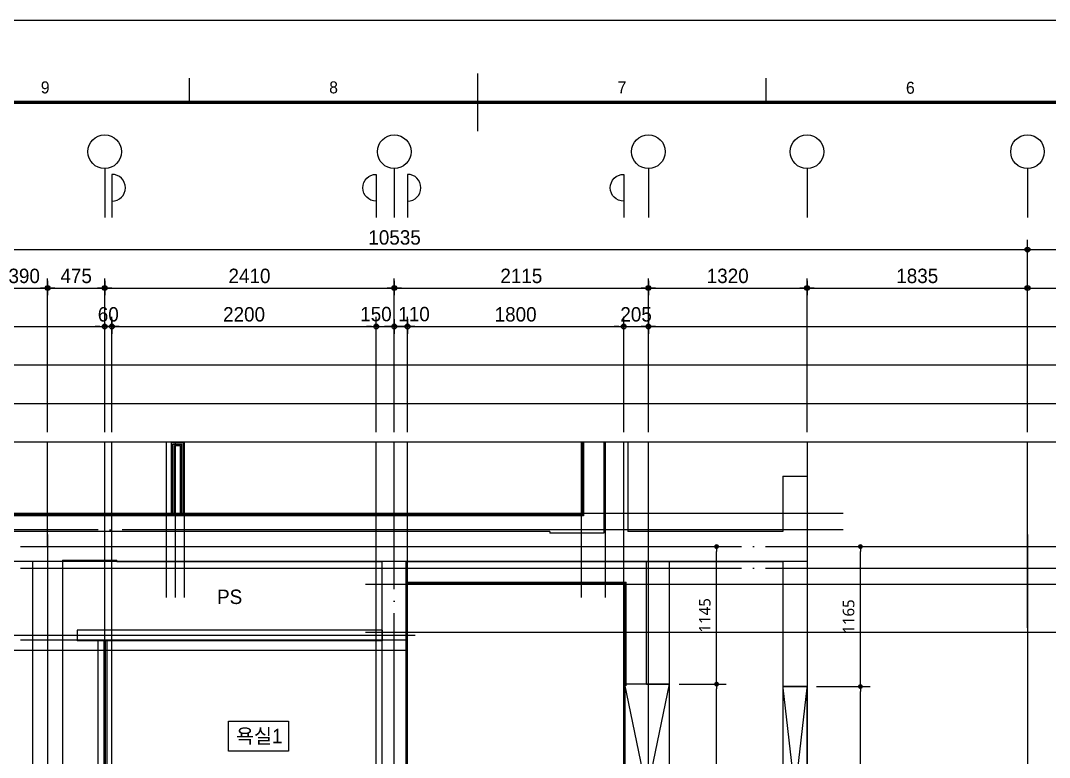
# Model space of a CAD drawing. Header units: millimetres. Extents: x 0 to 92204, y -190080 to 23760.
# Drawn here: x 13035 to 21598, y -6132 to 0 of the extents above; entities that cross this region are included whole.
import ezdxf
from ezdxf.enums import TextEntityAlignment as Align
from ezdxf.xclip import XClip

# ---------------------------------------------------------------- set-up
doc = ezdxf.new("R2010")
doc.units = ezdxf.units.MM
doc.header["$LTSCALE"] = 100
doc.header["$XCLIPFRAME"] = 0
for name, pattern in [('AUDIT_D_220706163347-0', [0]), ('CEN', [62, 60, -1, 0, -1]), ('HIDDEN', [9.525, 6.35, -3.175])]:
    doc.linetypes.add(name, pattern=pattern)
doc.layers.get('defpoints').update_dxf_attribs({"color": 139})
for name, color, linetype in [('A-치수', 7, 'AUDIT_D_220706163347-0'), ('AA-BORD-FORM', 7, 'Continuous'), ('AA-BORD-TEXT', 3, 'Continuous'), ('AA-XXXX-DIMS', 7, 'Continuous'), ('CEN_CON', 1, 'CEN'), ('CEN_WALL', 12, 'CEN'), ('CONC', 2, 'Continuous'), ('DIM', 7, 'AUDIT_D_220706163347-0'), ('ELE3_CON', 7, 'Continuous'), ('MC', 135, 'Continuous'), ('ROM', 7, 'AUDIT_D_220706163347-0'), ('WAL', 3, 'Continuous'), ('WAL_DRY', 7, 'Continuous'), ('실명', 3, 'AUDIT_D_220706163347-0'), ('실명박스', 7, 'AUDIT_D_220706163347-0'), ('창호-open', 4, 'Continuous'), ('확장', 8, 'HIDDEN')]:
    doc.layers.add(name, color=color, linetype=linetype)
doc.layers.add('AA-XXXX-MC', color=153, linetype='AUDIT_D_220706163347-0', plot=False)
doc.layers.add('Defpoint', color=135, linetype='Continuous', plot=False)
doc.styles.add('HAUD01', font='Dotum.ttf')
doc.styles.add('맑은 고딕', font='malgun.ttf')
doc.styles.add('맑은고딕', font='malgun.ttf', dxfattribs={"width": 0.9})
doc.dimstyles.new('DIM_40', dxfattribs={"dimscale": 40, "dimtxt": 3, "dimasz": 1, "dimexe": 2, "dimexo": 2, "dimgap": 1, "dimtad": 1, "dimdec": 0, "dimzin": 0, "dimdsep": 46, "dimtxsty": '맑은고딕', "dimblk1": 'DIMDOT', "dimblk2": 'DIMDOT', "dimsah": 1, "dimcen": 0.09, "dimdle": 2, "dimclrd": 7, "dimclre": 7, "dimclrt": 3, "dimadec": 0, "dimazin": 0, "dimtfac": 1, "dimtdec": 0, "dimtix": 1, "dimtmove": 2, "dimatfit": 3, "dimldrblk": 'DIMDOT', "dimfxl": 2, "dimtolj": 1, "dimtzin": 0, "dimarcsym": 0})
doc.dimstyles.new('NDIM40-in', dxfattribs={"dimscale": 40, "dimtxt": 2.4, "dimasz": 1, "dimexe": 2, "dimexo": 2, "dimgap": 1.2, "dimtad": 1, "dimdec": 0, "dimrnd": 0.25, "dimzin": 0, "dimdsep": 46, "dimtxsty": '맑은 고딕', "dimblk": 'DOT', "dimcen": 5, "dimclrd": 256, "dimclre": 256, "dimclrt": 3, "dimadec": 0, "dimazin": 0, "dimtfac": 1, "dimtdec": 0, "dimtix": 1, "dimtmove": 2, "dimatfit": 1, "dimldrblk": 'DIMDOT', "dimfxl": 0, "dimtolj": 1, "dimtzin": 0, "dimarcsym": 0})

# ---------------------------------------------------------------- blocks, each defined once
blk = doc.blocks.new('U-76B(기본)', base_point=(218292.1, 9215.4))
at = {"layer": 'CEN_CON'}
for p, q in [((218887.1, 17595.4), (218887.1, 8920.4)), ((219067.1, 17595.4), (219067.1, 8920.4)), ((219167.1, 17370.4), (216452.1, 17370.4)), ((212512.1, 14485.4), (219167.1, 14485.4)), ((219167.1, 11050.4), (212512.1, 11050.4)), ((219167.1, 9215.4), (203612.1, 9215.4))]:
    blk.add_line(p, q, dxfattribs=at)
at = {"layer": 'CEN_WALL'}
for p, q in [((218287.1, 14375.4), (218287.1, 17595.4)), ((216452.1, 16895.4), (219167.1, 16895.4)), ((209882.1, 12370.4), (219167.1, 12370.4))]:
    blk.add_line(p, q, dxfattribs=at)
at = {"layer": 'CONC'}
for p, q in [((218942.1, 17495.4), (213587.1, 17495.4)), ((218955.1, 17245.4), (213727.1, 17245.4)), ((218955.1, 17245.4), (218955.1, 16795.4)), ((218942.1, 16795.4), (218942.1, 14585.4)), ((218942.1, 16795.4), (218955.1, 16795.4)), ((216562.1, 14585.4), (218942.1, 14585.4)), ((216562.1, 14385.4), (218942.1, 14385.4)), ((218942.1, 14385.4), (218942.1, 11250.4)), ((218942.1, 11250.4), (217902.1, 11250.4)), ((217902.1, 11250.4), (217902.1, 11050.4)), ((218942.1, 11050.4), (217902.1, 11050.4))]:
    blk.add_line(p, q, dxfattribs=at)
at = {"layer": 'ELE3_CON'}
blk.add_line((217902.1, 11250.4), (216102.1, 11250.4), dxfattribs=at)
at = {"layer": 'MC'}
for p, q in [((218202.1, 14375.4), (218202.1, 17595.4)), ((216442.1, 16835.4), (219167.1, 16835.4)), ((218352.1, 8920.4), (218352.1, 14725.4)), ((218752.1, 8920.4), (218752.1, 14725.4)), ((216442.1, 14635.4), (219167.1, 14635.4)), ((212502.1, 14375.4), (219167.1, 14375.4)), ((209882.1, 12575.4), (219167.1, 12575.4))]:
    blk.add_line(p, q, dxfattribs=at)
at = {"layer": 'WAL'}
for p, q in [((218282.1, 14585.4), (218282.1, 17125.4)), ((218372.1, 17125.4), (218282.1, 17125.4)), ((218372.1, 14585.4), (218372.1, 17125.4)), ((218372.1, 14585.4), (218282.1, 14585.4)), ((217922.1, 12385.4), (218942.1, 12385.4)), ((217922.1, 12385.4), (217922.1, 12195.4)), ((218942.1, 12385.4), (218942.1, 12195.4)), ((217922.1, 12195.4), (218942.1, 12195.4))]:
    blk.add_line(p, q, dxfattribs=at)
at = {"layer": 'WAL_DRY'}
for p, q in [((216637.1, 16900.4), (218282.1, 16900.4)), ((216649.6, 16950.4), (218282.1, 16950.4)), ((216649.6, 16887.9), (218282.1, 16887.9)), ((216662.1, 16875.4), (218282.1, 16875.4)), ((218762.1, 14385.4), (218762.1, 12565.4)), ((218772.1, 14385.4), (218772.1, 12555.4)), ((217907.1, 12565.4), (218762.1, 12565.4)), ((217907.1, 12555.4), (218772.1, 12555.4))]:
    blk.add_line(p, q, dxfattribs=at)
blk = doc.blocks.new('DIMDOT')
at = {"layer": 'AA-XXXX-DIMS'}
for p, q in [((-1.5, 0), (1.5, 0)), ((0, -1.5), (0, 1.5))]:
    blk.add_line(p, q, dxfattribs=at)
for radius in [0.5, 0.25]:
    blk.add_circle((0, 0), radius, dxfattribs=at)
blk = doc.blocks.new('*D3013')
at = {"layer": 'defpoints', "color": 0, "transparency": 16777216}
for p in [(21415, -25665.5), (10880, -27265.5), (21415, -27265.5)]:
    blk.add_point(p, dxfattribs=at)
at = {"layer": 'DIM', "color": 7, "lineweight": -2, "transparency": 16777216}
for p, q in [((10880, -27185.5), (10880, -25585.5)), ((21415, -27185.5), (21415, -25585.5)), ((10920, -25665.5), (21375, -25665.5))]:
    blk.add_line(p, q, dxfattribs=at)
at = {"layer": 'DIM', "color": 7, "lineweight": -2, "transparency": 16777216, "xscale": 40, "yscale": 40, "zscale": 40, "rotation": 180}
blk.add_blockref('DIMDOT', (10880, -25665.5), dxfattribs=at)
at = {"layer": 'DIM', "color": 7, "lineweight": -2, "transparency": 16777216, "xscale": 40, "yscale": 40, "zscale": 40}
blk.add_blockref('DIMDOT', (21415, -25665.5), dxfattribs=at)
at = {"layer": 'DIM', "color": 3, "transparency": 16777216, "insert": (16147.5, -25565.4), "char_height": 120, "attachment_point": 5, "style": 'HAUD01'}
blk.add_mtext('\\A1;10535', dxfattribs=at)
blk = doc.blocks.new('*D3015')
at = {"layer": 'defpoints', "color": 0, "transparency": 16777216}
for p in [(13260, -25985.5), (12870, -27265.5), (13260, -27265.5)]:
    blk.add_point(p, dxfattribs=at)
at = {"layer": 'DIM', "color": 7, "lineweight": -2, "transparency": 16777216}
for p, q in [((12870, -27185.5), (12870, -25905.5)), ((13260, -27185.5), (13260, -25905.5)), ((12910, -25985.5), (13220, -25985.5))]:
    blk.add_line(p, q, dxfattribs=at)
at = {"layer": 'DIM', "color": 7, "lineweight": -2, "transparency": 16777216, "xscale": 40, "yscale": 40, "zscale": 40, "rotation": 180}
blk.add_blockref('DIMDOT', (12870, -25985.5), dxfattribs=at)
at = {"layer": 'DIM', "color": 7, "lineweight": -2, "transparency": 16777216, "xscale": 40, "yscale": 40, "zscale": 40}
blk.add_blockref('DIMDOT', (13260, -25985.5), dxfattribs=at)
at = {"layer": 'DIM', "color": 3, "transparency": 16777216, "insert": (13065, -25885.4), "char_height": 120, "attachment_point": 5, "style": 'HAUD01'}
blk.add_mtext('\\A1;390', dxfattribs=at)
blk = doc.blocks.new('*D3016')
at = {"layer": 'defpoints', "color": 0, "transparency": 16777216}
for p in [(13735, -25985.5), (13260, -27265.5), (13735, -27265.5)]:
    blk.add_point(p, dxfattribs=at)
at = {"layer": 'DIM', "color": 7, "lineweight": -2, "transparency": 16777216}
for p, q in [((13260, -27185.5), (13260, -25905.5)), ((13735, -27185.5), (13735, -25905.5)), ((13300, -25985.5), (13695, -25985.5))]:
    blk.add_line(p, q, dxfattribs=at)
at = {"layer": 'DIM', "color": 7, "lineweight": -2, "transparency": 16777216, "xscale": 40, "yscale": 40, "zscale": 40, "rotation": 180}
blk.add_blockref('DIMDOT', (13260, -25985.5), dxfattribs=at)
at = {"layer": 'DIM', "color": 7, "lineweight": -2, "transparency": 16777216, "xscale": 40, "yscale": 40, "zscale": 40}
blk.add_blockref('DIMDOT', (13735, -25985.5), dxfattribs=at)
at = {"layer": 'DIM', "color": 3, "transparency": 16777216, "insert": (13497.5, -25885.4), "char_height": 120, "attachment_point": 5, "style": 'HAUD01'}
blk.add_mtext('\\A1;475', dxfattribs=at)
blk = doc.blocks.new('*D3017')
at = {"layer": 'defpoints', "color": 0, "transparency": 16777216}
for p in [(16145, -25985.5), (13735, -27265.5), (16145, -27265.5)]:
    blk.add_point(p, dxfattribs=at)
at = {"layer": 'DIM', "color": 7, "lineweight": -2, "transparency": 16777216}
for p, q in [((13735, -27185.5), (13735, -25905.5)), ((16145, -27185.5), (16145, -25905.5)), ((13775, -25985.5), (16105, -25985.5))]:
    blk.add_line(p, q, dxfattribs=at)
at = {"layer": 'DIM', "color": 7, "lineweight": -2, "transparency": 16777216, "xscale": 40, "yscale": 40, "zscale": 40, "rotation": 180}
blk.add_blockref('DIMDOT', (13735, -25985.5), dxfattribs=at)
at = {"layer": 'DIM', "color": 7, "lineweight": -2, "transparency": 16777216, "xscale": 40, "yscale": 40, "zscale": 40}
blk.add_blockref('DIMDOT', (16145, -25985.5), dxfattribs=at)
at = {"layer": 'DIM', "color": 3, "transparency": 16777216, "insert": (14940, -25885.4), "char_height": 120, "attachment_point": 5, "style": 'HAUD01'}
blk.add_mtext('\\A1;2410', dxfattribs=at)
blk = doc.blocks.new('*D3018')
at = {"layer": 'defpoints', "color": 0, "transparency": 16777216}
for p in [(18260, -25985.5), (16145, -27265.5), (18260, -27265.5)]:
    blk.add_point(p, dxfattribs=at)
at = {"layer": 'DIM', "color": 7, "lineweight": -2, "transparency": 16777216}
for p, q in [((16145, -27185.5), (16145, -25905.5)), ((18260, -27185.5), (18260, -25905.5)), ((16185, -25985.5), (18220, -25985.5))]:
    blk.add_line(p, q, dxfattribs=at)
at = {"layer": 'DIM', "color": 7, "lineweight": -2, "transparency": 16777216, "xscale": 40, "yscale": 40, "zscale": 40, "rotation": 180}
blk.add_blockref('DIMDOT', (16145, -25985.5), dxfattribs=at)
at = {"layer": 'DIM', "color": 7, "lineweight": -2, "transparency": 16777216, "xscale": 40, "yscale": 40, "zscale": 40}
blk.add_blockref('DIMDOT', (18260, -25985.5), dxfattribs=at)
at = {"layer": 'DIM', "color": 3, "transparency": 16777216, "insert": (17202.5, -25885.4), "char_height": 120, "attachment_point": 5, "style": 'HAUD01'}
blk.add_mtext('\\A1;2115', dxfattribs=at)
blk = doc.blocks.new('*D3019')
at = {"layer": 'defpoints', "color": 0, "transparency": 16777216}
for p in [(19580, -25985.5), (18260, -27265.5), (19580, -27265.5)]:
    blk.add_point(p, dxfattribs=at)
at = {"layer": 'DIM', "color": 7, "lineweight": -2, "transparency": 16777216}
for p, q in [((18260, -27185.5), (18260, -25905.5)), ((19580, -27185.5), (19580, -25905.5)), ((18300, -25985.5), (19540, -25985.5))]:
    blk.add_line(p, q, dxfattribs=at)
at = {"layer": 'DIM', "color": 7, "lineweight": -2, "transparency": 16777216, "xscale": 40, "yscale": 40, "zscale": 40, "rotation": 180}
blk.add_blockref('DIMDOT', (18260, -25985.5), dxfattribs=at)
at = {"layer": 'DIM', "color": 7, "lineweight": -2, "transparency": 16777216, "xscale": 40, "yscale": 40, "zscale": 40}
blk.add_blockref('DIMDOT', (19580, -25985.5), dxfattribs=at)
at = {"layer": 'DIM', "color": 3, "transparency": 16777216, "insert": (18920, -25885.4), "char_height": 120, "attachment_point": 5, "style": 'HAUD01'}
blk.add_mtext('\\A1;1320', dxfattribs=at)
blk = doc.blocks.new('*D3020')
at = {"layer": 'defpoints', "color": 0, "transparency": 16777216}
for p in [(21415, -25985.5), (19580, -27265.5), (21415, -27265.5)]:
    blk.add_point(p, dxfattribs=at)
at = {"layer": 'DIM', "color": 7, "lineweight": -2, "transparency": 16777216}
for p, q in [((19580, -27185.5), (19580, -25905.5)), ((21415, -27185.5), (21415, -25905.5)), ((19620, -25985.5), (21375, -25985.5))]:
    blk.add_line(p, q, dxfattribs=at)
at = {"layer": 'DIM', "color": 7, "lineweight": -2, "transparency": 16777216, "xscale": 40, "yscale": 40, "zscale": 40, "rotation": 180}
blk.add_blockref('DIMDOT', (19580, -25985.5), dxfattribs=at)
at = {"layer": 'DIM', "color": 7, "lineweight": -2, "transparency": 16777216, "xscale": 40, "yscale": 40, "zscale": 40}
blk.add_blockref('DIMDOT', (21415, -25985.5), dxfattribs=at)
at = {"layer": 'DIM', "color": 3, "transparency": 16777216, "insert": (20497.5, -25885.4), "char_height": 120, "attachment_point": 5, "style": 'HAUD01'}
blk.add_mtext('\\A1;1835', dxfattribs=at)
blk = doc.blocks.new('*D3024')
at = {"layer": 'defpoints', "color": 0, "transparency": 16777216}
for p in [(13795, -26305.5), (13735, -27265.5), (13795, -27265.5)]:
    blk.add_point(p, dxfattribs=at)
at = {"layer": 'DIM', "color": 7, "lineweight": -2, "transparency": 16777216}
for p, q in [((13735, -27185.5), (13735, -26225.5)), ((13795, -27185.5), (13795, -26225.5)), ((13695, -26305.5), (13655, -26305.5)), ((13735, -26305.5), (13795, -26305.5)), ((13835, -26305.5), (13875, -26305.5))]:
    blk.add_line(p, q, dxfattribs=at)
at = {"layer": 'DIM', "color": 7, "lineweight": -2, "transparency": 16777216, "xscale": 40, "yscale": 40, "zscale": 40}
blk.add_blockref('DIMDOT', (13735, -26305.5), dxfattribs=at)
at = {"layer": 'DIM', "color": 7, "lineweight": -2, "transparency": 16777216, "xscale": 40, "yscale": 40, "zscale": 40, "rotation": 180}
blk.add_blockref('DIMDOT', (13795, -26305.5), dxfattribs=at)
at = {"layer": 'DIM', "color": 3, "transparency": 16777216, "insert": (13765, -26205.4), "char_height": 120, "attachment_point": 5, "style": 'HAUD01'}
blk.add_mtext('\\A1;60', dxfattribs=at)
blk = doc.blocks.new('*D3025')
at = {"layer": 'defpoints', "color": 0, "transparency": 16777216}
for p in [(15995, -26305.5), (13795, -27265.5), (15995, -27265.5)]:
    blk.add_point(p, dxfattribs=at)
at = {"layer": 'DIM', "color": 7, "lineweight": -2, "transparency": 16777216}
for p, q in [((13795, -27185.5), (13795, -26225.5)), ((15995, -27185.5), (15995, -26225.5)), ((13835, -26305.5), (15955, -26305.5))]:
    blk.add_line(p, q, dxfattribs=at)
at = {"layer": 'DIM', "color": 7, "lineweight": -2, "transparency": 16777216, "xscale": 40, "yscale": 40, "zscale": 40, "rotation": 180}
blk.add_blockref('DIMDOT', (13795, -26305.5), dxfattribs=at)
at = {"layer": 'DIM', "color": 7, "lineweight": -2, "transparency": 16777216, "xscale": 40, "yscale": 40, "zscale": 40}
blk.add_blockref('DIMDOT', (15995, -26305.5), dxfattribs=at)
at = {"layer": 'DIM', "color": 3, "transparency": 16777216, "insert": (14895, -26205.4), "char_height": 120, "attachment_point": 5, "style": 'HAUD01'}
blk.add_mtext('\\A1;2200', dxfattribs=at)
blk = doc.blocks.new('*D3026')
at = {"layer": 'defpoints', "color": 0, "transparency": 16777216}
for p in [(16145, -26305.5), (15995, -27265.5), (16145, -27265.5)]:
    blk.add_point(p, dxfattribs=at)
at = {"layer": 'DIM', "color": 7, "lineweight": -2, "transparency": 16777216}
for p, q in [((15995, -27185.5), (15995, -26225.5)), ((16145, -27185.5), (16145, -26225.5)), ((15955, -26305.5), (15915, -26305.5)), ((15995, -26305.5), (16145, -26305.5)), ((16185, -26305.5), (16225, -26305.5))]:
    blk.add_line(p, q, dxfattribs=at)
at = {"layer": 'DIM', "color": 7, "lineweight": -2, "transparency": 16777216, "xscale": 40, "yscale": 40, "zscale": 40}
blk.add_blockref('DIMDOT', (15995, -26305.5), dxfattribs=at)
at = {"layer": 'DIM', "color": 7, "lineweight": -2, "transparency": 16777216, "xscale": 40, "yscale": 40, "zscale": 40, "rotation": 180}
blk.add_blockref('DIMDOT', (16145, -26305.5), dxfattribs=at)
at = {"layer": 'DIM', "color": 3, "transparency": 16777216, "insert": (15992.6, -26203.2), "char_height": 120, "attachment_point": 5, "style": 'HAUD01'}
blk.add_mtext('\\A1;150', dxfattribs=at)
blk = doc.blocks.new('*D3027')
at = {"layer": 'defpoints', "color": 0, "transparency": 16777216}
for p in [(16255, -26305.5), (16145, -27265.5), (16255, -27265.5)]:
    blk.add_point(p, dxfattribs=at)
at = {"layer": 'DIM', "color": 7, "lineweight": -2, "transparency": 16777216}
for p, q in [((16145, -27185.5), (16145, -26225.5)), ((16255, -27185.5), (16255, -26225.5)), ((16105, -26305.5), (16065, -26305.5)), ((16145, -26305.5), (16255, -26305.5)), ((16295, -26305.5), (16335, -26305.5))]:
    blk.add_line(p, q, dxfattribs=at)
at = {"layer": 'DIM', "color": 7, "lineweight": -2, "transparency": 16777216, "xscale": 40, "yscale": 40, "zscale": 40}
blk.add_blockref('DIMDOT', (16145, -26305.5), dxfattribs=at)
at = {"layer": 'DIM', "color": 7, "lineweight": -2, "transparency": 16777216, "xscale": 40, "yscale": 40, "zscale": 40, "rotation": 180}
blk.add_blockref('DIMDOT', (16255, -26305.5), dxfattribs=at)
at = {"layer": 'DIM', "color": 3, "transparency": 16777216, "insert": (16309.5, -26203.2), "char_height": 120, "attachment_point": 5, "style": 'HAUD01'}
blk.add_mtext('\\A1;110', dxfattribs=at)
blk = doc.blocks.new('*D3028')
at = {"layer": 'defpoints', "color": 0, "transparency": 16777216}
for p in [(18055, -26305.5), (16255, -27265.5), (18055, -27265.5)]:
    blk.add_point(p, dxfattribs=at)
at = {"layer": 'DIM', "color": 7, "lineweight": -2, "transparency": 16777216}
for p, q in [((16255, -27185.5), (16255, -26225.5)), ((18055, -27185.5), (18055, -26225.5)), ((16295, -26305.5), (18015, -26305.5))]:
    blk.add_line(p, q, dxfattribs=at)
at = {"layer": 'DIM', "color": 7, "lineweight": -2, "transparency": 16777216, "xscale": 40, "yscale": 40, "zscale": 40, "rotation": 180}
blk.add_blockref('DIMDOT', (16255, -26305.5), dxfattribs=at)
at = {"layer": 'DIM', "color": 7, "lineweight": -2, "transparency": 16777216, "xscale": 40, "yscale": 40, "zscale": 40}
blk.add_blockref('DIMDOT', (18055, -26305.5), dxfattribs=at)
at = {"layer": 'DIM', "color": 3, "transparency": 16777216, "insert": (17155, -26205.4), "char_height": 120, "attachment_point": 5, "style": 'HAUD01'}
blk.add_mtext('\\A1;1800', dxfattribs=at)
blk = doc.blocks.new('*D3029')
at = {"layer": 'defpoints', "color": 0, "transparency": 16777216}
for p in [(18260, -26305.5), (18055, -27265.5), (18260, -27265.5)]:
    blk.add_point(p, dxfattribs=at)
at = {"layer": 'DIM', "color": 7, "lineweight": -2, "transparency": 16777216}
for p, q in [((18055, -27185.5), (18055, -26225.5)), ((18260, -27185.5), (18260, -26225.5)), ((18015, -26305.5), (17975, -26305.5)), ((18055, -26305.5), (18260, -26305.5)), ((18300, -26305.5), (18340, -26305.5))]:
    blk.add_line(p, q, dxfattribs=at)
at = {"layer": 'DIM', "color": 7, "lineweight": -2, "transparency": 16777216, "xscale": 40, "yscale": 40, "zscale": 40}
blk.add_blockref('DIMDOT', (18055, -26305.5), dxfattribs=at)
at = {"layer": 'DIM', "color": 7, "lineweight": -2, "transparency": 16777216, "xscale": 40, "yscale": 40, "zscale": 40, "rotation": 180}
blk.add_blockref('DIMDOT', (18260, -26305.5), dxfattribs=at)
at = {"layer": 'DIM', "color": 3, "transparency": 16777216, "insert": (18157.5, -26205.4), "char_height": 120, "attachment_point": 5, "style": 'HAUD01'}
blk.add_mtext('\\A1;205', dxfattribs=at)
blk = doc.blocks.new('중심')
at = {"layer": 'DIM'}
blk.add_line((-350, 0), (0, 0), dxfattribs=at)
blk.add_circle((-470, 0), 120, dxfattribs=at)
blk = doc.blocks.new('XR-FORM 청주월명')
at = {"layer": 'AA-BORD-FORM', "color": 2}
for p, q in [((421, 571), (421, 583)), ((361, 577), (361, 582)), ((481, 577), (481, 582))]:
    blk.add_line(p, q, dxfattribs=at)
at = {"layer": 'AA-BORD-FORM', "color": 1}
blk.add_lwpolyline([(0, 0), (841, 0), (841, 594), (0, 594)], close=True, dxfattribs=at)
at = {"layer": 'AA-BORD-FORM', "color": 2, "const_width": 0.682}
blk.add_lwpolyline([(21, 17), (21, 577), (821, 577), (821, 17)], close=True, dxfattribs=at)
at = {"layer": 'AA-BORD-TEXT', "color": 7, "style": 'HAUD01'}
for s, p in [('9', (331, 580.1)), ('8', (391, 580.1)), ('7', (451, 580.1)), ('6', (511, 580.02))]:
    blk.add_text(s, height=2.5, dxfattribs=at).set_placement(p, align=Align.MIDDLE_CENTER)
blk = doc.blocks.new('WIN_900_단창2')
at = {"layer": 'Defpoint'}
for p, q in [((-15, 120), (-15, 0)), ((885, 120), (885, 0))]:
    blk.add_line(p, q, dxfattribs=at)
blk = doc.blocks.new('U-76A(확장)3')
at = {"layer": 'CEN_CON'}
for p, q in [((5020, 10335), (5020, 8425)), ((5940, 10335), (5940, 6442.1)), ((10185, -300), (10185, 10335)), ((11955, 9046.8), (11955, 10335)), ((14030, -300), (14030, 10335)), ((14595, 10035), (4720, 10035)), ((14595, 9445), (11295.7, 9445)), ((4795, 8650), (6175, 8650)), ((12215, 7840), (9175, 7840)), ((0, -300), (0, 7025)), ((5965, 5125), (5965, 7025)), ((2435, 6800), (0, 6800)), ((6175, 6660), (2150, 6660)), ((5765, -300), (5765, 4125)), ((0, 4035), (1955, 4035)), ((12085, 1680), (14595, 1680)), ((0, 0), (14595, 0))]:
    blk.add_line(p, q, dxfattribs=at)
at = {"layer": 'CEN_WALL'}
for p, q in [((9480, 7540), (9480, 10335)), ((10790, 10335), (10790, 6630)), ((12040, 10335), (12040, 5080)), ((9775, 8285), (5575, 8285)), ((14595, 7845), (11865, 7845)), ((1780, 7025), (1780, 3805)), ((2275, 5125), (2275, 7025)), ((4395, 5125), (4395, 7025)), ((9975, 6790), (10965, 6790)), ((0, 6425), (1894, 6425)), ((2435, 5285), (1605, 5285)), ((6175, 5285), (4235, 5285)), ((14595, 5255), (9975, 5255)), ((2895, -300), (2895, 4125)), ((5975, 3965), (1605, 3965)), ((12180, 1970), (12180, -300)), ((9975, 1675), (12280, 1675)), ((0, 1500), (10395, 1500))]:
    blk.add_line(p, q, dxfattribs=at)
at = {"layer": 'CONC'}
for p, q in [((4895, 10035), (4895, 8525)), ((7075, 10035), (4895, 10035)), ((7075, 9835), (7075, 10035)), ((10955, 10035), (8275, 10035)), ((8275, 9835), (8275, 10035)), ((10955, 9835), (10955, 10035)), ((12055, 10035), (11855, 10035)), ((11855, 9245), (11855, 10035)), ((12055, 9445), (12055, 10035)), ((7075, 9835), (5145, 9835)), ((5145, 9835), (5145, 8775)), ((10955, 9835), (8275, 9835)), ((11855, 9835), (11855, 9835)), ((12505, 9445), (12055, 9445)), ((12505, 9445), (12505, 9245)), ((14295, 9445), (13505, 9445)), ((13505, 9445), (13505, 9245)), ((14295, 0), (14295, 9445)), ((12505, 9245), (11855, 9245)), ((14045, 9245), (13505, 9245)), ((14045, 2140), (14045, 9245)), ((5145, 8775), (5925, 8775)), ((5925, 8775), (5925, 6675)), ((4895, 8525), (5675, 8525)), ((5675, 8525), (5675, 6925)), ((11965, 8030), (9465, 8030)), ((9465, 7830), (9465, 8030)), ((11965, 8030), (11965, 7830)), ((11965, 7830), (9465, 7830)), ((10098, 7380), (10098, 7670)), ((10272, 7670), (10098, 7670)), ((10272, 7380), (10272, 7670)), ((10085, 5190), (10085, 7380)), ((10098, 7380), (10085, 7380)), ((10285, 7380), (10272, 7380)), ((10285, 5190), (10285, 7380)), ((2815, 6925), (0, 6925)), ((2815, 6925), (2815, 6825)), ((5675, 6925), (3935, 6925)), ((3935, 6925), (3935, 6825)), ((2815, 6825), (2675, 6825)), ((2675, 6825), (2675, 6675)), ((3935, 6825), (4075, 6825)), ((4075, 6825), (4075, 6675)), ((2675, 6675), (112, 6675)), ((112, 6225), (112, 6675)), ((5925, 6675), (4075, 6675)), ((5878, 6225), (5878, 6545)), ((6052, 6545), (5878, 6545)), ((6052, 6225), (6052, 6545)), ((112, 6225), (125, 6225)), ((125, 4115), (125, 6225)), ((5865, 5235), (5865, 6225)), ((5878, 6225), (5865, 6225)), ((6065, 6225), (6052, 6225)), ((6065, 5235), (6065, 6225)), ((6065, 5235), (5865, 5235)), ((10285, 5190), (10085, 5190)), ((10085, 2140), (10085, 4240)), ((10285, 4240), (10085, 4240)), ((10285, 2140), (10285, 4240)), ((125, 4115), (1845, 4115)), ((1845, 4115), (1845, 3915)), ((5665, 1675), (5665, 4015)), ((5665, 4015), (5865, 4015)), ((5865, 1675), (5865, 4015)), ((125, 650), (125, 3915)), ((125, 3915), (1845, 3915)), ((10085, 2140), (10098, 2140)), ((10098, 2140), (10098, 1850)), ((10272, 2140), (10272, 1850)), ((10272, 2140), (10285, 2140)), ((14045, 2140), (14058, 2140)), ((14058, 1690), (14058, 2140)), ((10098, 1850), (10272, 1850)), ((5865, 1675), (5665, 1675)), ((12120, 1690), (14058, 1690)), ((12120, 1690), (12120, 1490)), ((12120, 1490), (14045, 1490)), ((14045, 200), (14045, 1490)), ((12120, 720), (12120, 0)), ((12240, 720), (12120, 720)), ((12240, 720), (12240, 200)), ((112, 650), (112, 200)), ((112, 650), (125, 650)), ((112, 200), (585, 200)), ((585, 200), (585, 0)), ((2385, 200), (3405, 200)), ((2385, 200), (2385, 0)), ((3405, 200), (3405, 0)), ((5205, 200), (6325, 200)), ((5205, 200), (5205, 0)), ((6325, 200), (6325, 0)), ((9625, 200), (10620, 200)), ((9625, 200), (9625, 0)), ((10620, 0), (10620, 200)), ((12240, 200), (12555, 200)), ((12555, 200), (12555, 0)), ((13585, 200), (14045, 200)), ((13585, 200), (13585, 0)), ((0, 0), (585, 0)), ((2385, 0), (3405, 0)), ((5205, 0), (6325, 0)), ((9625, 0), (10620, 0)), ((12120, 0), (12555, 0)), ((13585, 0), (14295, 0))]:
    blk.add_line(p, q, dxfattribs=at)
at = {"layer": 'Defpoint'}
blk.add_circle((0, 6800), 50, dxfattribs=at)
at = {"layer": 'ELE3_CON'}
for p, q in [((7075, 10035), (8275, 10035)), ((10955, 10035), (11855, 10035)), ((13505, 9445), (12505, 9445)), ((2385, 0), (585, 0)), ((5205, 0), (3405, 0)), ((9625, 0), (6325, 0)), ((12120, 0), (10620, 0)), ((12555, 0), (13585, 0))]:
    blk.add_line(p, q, dxfattribs=at)
at = {"layer": 'MC'}
for p, q in [((6075, 5125), (6075, 10335)), ((9275, 7540), (9275, 10335)), ((10075, -300), (10075, 10335)), ((10865, 10335), (10865, 6630)), ((12115, 10335), (12115, 5080)), ((13895, -300), (13895, 10335)), ((9775, 8080), (5575, 8080)), ((10385, 7640), (9175, 7640)), ((12215, 7630), (10620, 7630)), ((14595, 7640), (11865, 7640)), ((205, 7025), (205, 3805)), ((1705, 7025), (1705, 3805)), ((1855, 7025), (1855, 3805)), ((2335, 5125), (2335, 7025)), ((4335, 5125), (4335, 7025)), ((4455, 5125), (4455, 7025)), ((5855, 5125), (5855, 7025)), ((10365, 6945), (10365, 5080)), ((9975, 6730), (10965, 6730)), ((6175, 6525), (2150, 6525)), ((0, 6365), (1894, 6365)), ((10295, -300), (10295, 5430)), ((6175, 5345), (4235, 5345)), ((14595, 5330), (9975, 5330)), ((2435, 5225), (1605, 5225)), ((6175, 5225), (4235, 5225)), ((14595, 5180), (9975, 5180)), ((135, -300), (135, 4265)), ((0, 4165), (1955, 4165)), ((2835, -300), (2835, 4125)), ((2955, -300), (2955, 4125)), ((5655, -300), (5655, 4125)), ((5875, -300), (5875, 4125)), ((5975, 4025), (1605, 4025)), ((5975, 3905), (0, 3905)), ((9975, 1880), (14595, 1880)), ((0, 1705), (10395, 1705))]:
    blk.add_line(p, q, dxfattribs=at)
at = {"layer": 'WAL'}
for p, q in [((5835, 8775), (5835, 9835)), ((5925, 8775), (5925, 9835)), ((9465, 8970), (9465, 9835)), ((9555, 9060), (9555, 9835)), ((10005, 9060), (10005, 9835)), ((10095, 8970), (10095, 9835)), ((11875, 9245), (11875, 8030)), ((11965, 9245), (11965, 8030)), ((9555, 9060), (10005, 9060)), ((9465, 8970), (10095, 8970)), ((10225, 1690), (10620, 1690)), ((10225, 200), (10225, 1690)), ((10620, 1500), (10620, 1690)), ((10315, 1500), (10620, 1500)), ((10315, 200), (10315, 1500))]:
    blk.add_line(p, q, dxfattribs=at)
at = {"layer": 'WAL', "ltscale": 100}
for p, q in [((5835, 9835), (5925, 9835)), ((9465, 9835), (9555, 9835)), ((10005, 9835), (10095, 9835)), ((11875, 9245), (11965, 9245)), ((5835, 8775), (5925, 8775)), ((11875, 8030), (11965, 8030)), ((10225, 200), (10315, 200))]:
    blk.add_line(p, q, dxfattribs=at)
at = {"layer": 'WAL_DRY'}
for p, q in [((7090, 9665), (6055, 9665)), ((6055, 9665), (6055, 6545)), ((6065, 9655), (6065, 6545)), ((7090, 9655), (6065, 9655)), ((9335, 9665), (8260, 9665)), ((9325, 9655), (8260, 9655)), ((9325, 8950), (9325, 9655)), ((9335, 8960), (9335, 9665)), ((12520, 9075), (12095, 9075)), ((12095, 9075), (12095, 7670)), ((12105, 9065), (12105, 7670)), ((12520, 9065), (12105, 9065)), ((13915, 9075), (13490, 9075)), ((13905, 9065), (13490, 9065)), ((13905, 1870), (13905, 9065)), ((13915, 1860), (13915, 9075)), ((9465, 8950), (9325, 8950)), ((9465, 8960), (9335, 8960)), ((9325, 7650), (9325, 8030)), ((9465, 8030), (9325, 8030)), ((9335, 7660), (9335, 8020)), ((9465, 8020), (9335, 8020)), ((10085, 7650), (9325, 7650)), ((10085, 7660), (9335, 7660)), ((10720, 6845), (10720, 7670)), ((10795, 7670), (10720, 7670)), ((10770, 6795), (10770, 7670)), ((10782.5, 6782.5), (10782.5, 7670)), ((10795, 6770), (10795, 7670)), ((12105, 7670), (10795, 7670)), ((12005, 7670), (12005, 6080)), ((12017.5, 7670), (12017.5, 6080)), ((12030, 7670), (12030, 6080)), ((12080, 7670), (12080, 6080)), ((12092.5, 7670), (12092.5, 6080)), ((12105, 7670), (12105, 6080)), ((2805, 6545), (2805, 6825)), ((2815, 6535), (2815, 6825)), ((3935, 6535), (3935, 6825)), ((3945, 6545), (3945, 6825)), ((10285, 6845), (10720, 6845)), ((10285, 6795), (10770, 6795)), ((10285, 6782.5), (10782.5, 6782.5)), ((10285, 6770), (10795, 6770)), ((1770, 6545), (1770, 6480)), ((1820, 6545), (1770, 6545)), ((1820, 6545), (1820, 5310)), ((2250, 5310), (2250, 6545)), ((2325, 6545), (2250, 6545)), ((2300, 5260), (2300, 6545)), ((2312.5, 5247.5), (2312.5, 6545)), ((2325, 5235), (2325, 6545)), ((2805, 6545), (2325, 6545)), ((2815, 6535), (2325, 6535)), ((4345, 6535), (3935, 6535)), ((5865, 6545), (3945, 6545)), ((4345, 5235), (4345, 6545)), ((4357.5, 5247.5), (4357.5, 6545)), ((4370, 5260), (4370, 6545)), ((4420, 5260), (4420, 6545)), ((4432.5, 5247.5), (4432.5, 6545)), ((4445, 5235), (4445, 6545)), ((5865, 6535), (4445, 6535)), ((125, 6480), (1770, 6480)), ((125, 6430), (1770, 6430)), ((1770, 6430), (1770, 4915)), ((125, 6417.5), (1757.5, 6417.5)), ((125, 6405), (1745, 6405)), ((1745, 6405), (1745, 4915)), ((1757.5, 6417.5), (1757.5, 4915)), ((2250, 5310), (1820, 5310)), ((4755, 5335), (4445, 5335)), ((4755, 5322.5), (4445, 5322.5)), ((4755, 5310), (4445, 5310)), ((5865, 5335), (5555, 5335)), ((5865, 5322.5), (5555, 5322.5)), ((5865, 5310), (5555, 5310)), ((12005, 5330), (12005, 5290)), ((12017.5, 5330), (12017.5, 5277.5)), ((12030, 5330), (12030, 5265)), ((12080, 5330), (12080, 5215)), ((12092.5, 5330), (12092.5, 5202.5)), ((12105, 5330), (12105, 5190)), ((1820, 5260), (1820, 4915)), ((2300, 5260), (1820, 5260)), ((1832.5, 5247.5), (1832.5, 4915)), ((2312.5, 5247.5), (1832.5, 5247.5)), ((1845, 5235), (1845, 4915)), ((2325, 5235), (1845, 5235)), ((4445, 5235), (4345, 5235)), ((4432.5, 5247.5), (4357.5, 5247.5)), ((4420, 5260), (4370, 5260)), ((4755, 5260), (4445, 5260)), ((4755, 5247.5), (4445, 5247.5)), ((4755, 5235), (4445, 5235)), ((5865, 5260), (5555, 5260)), ((5865, 5247.5), (5555, 5247.5)), ((5865, 5235), (5555, 5235)), ((12005, 5290), (10285, 5290)), ((12017.5, 5277.5), (10285, 5277.5)), ((12030, 5265), (10285, 5265)), ((13905, 5290), (13305, 5290)), ((13305, 5290), (13305, 5190)), ((13905, 5277.5), (13317.5, 5277.5)), ((13317.5, 5277.5), (13317.5, 5202.5)), ((13905, 5265), (13330, 5265)), ((13330, 5265), (13330, 5215)), ((12080, 5215), (10285, 5215)), ((12092.5, 5202.5), (10285, 5202.5)), ((12105, 5190), (10285, 5190)), ((13905, 5190), (13305, 5190)), ((13905, 5202.5), (13317.5, 5202.5)), ((13905, 5215), (13330, 5215)), ((1745, 4165), (1745, 4115)), ((1757.5, 4165), (1757.5, 4115)), ((1770, 4165), (1770, 4115)), ((1820, 4165), (1820, 4115)), ((1832.5, 4165), (1832.5, 4115)), ((1845, 4165), (1845, 4115)), ((1905, 4015), (1845, 4015)), ((1905, 4002.5), (1845, 4002.5)), ((1905, 3990), (1845, 3990)), ((1905, 3940), (1845, 3940)), ((2845, 380), (2845, 4015)), ((2945, 4015), (2845, 4015)), ((2857.5, 380), (2857.5, 4002.5)), ((2932.5, 4002.5), (2857.5, 4002.5)), ((2870, 380), (2870, 3990)), ((2920, 3990), (2870, 3990)), ((2920, 380), (2920, 3990)), ((2932.5, 380), (2932.5, 4002.5)), ((4725, 4015), (2945, 4015)), ((2945, 380), (2945, 4015)), ((4725, 4002.5), (2945, 4002.5)), ((4725, 3990), (2945, 3990)), ((4725, 3940), (2945, 3940)), ((1905, 3927.5), (1845, 3927.5)), ((1905, 3915), (1845, 3915)), ((4725, 3927.5), (2945, 3927.5)), ((4725, 3915), (2945, 3915)), ((10085, 380), (10085, 1850)), ((10095, 370), (10095, 1850)), ((10285, 1870), (10635, 1870)), ((10285, 1860), (10635, 1860)), ((12105, 1870), (13905, 1870)), ((12105, 1860), (13915, 1860)), ((5665, 380), (5665, 1675)), ((5677.5, 380), (5677.5, 1675)), ((5690, 380), (5690, 1675)), ((5840, 380), (5840, 1675)), ((5852.5, 380), (5852.5, 1675)), ((5865, 380), (5865, 1675)), ((125, 380), (600, 380)), ((125, 370), (600, 370)), ((2370, 380), (3420, 380)), ((2370, 370), (3420, 370)), ((5190, 380), (6340, 380)), ((5190, 370), (6340, 370)), ((9610, 380), (10085, 380)), ((9610, 370), (10095, 370))]:
    blk.add_line(p, q, dxfattribs=at)
at = {"layer": '확장', "ltscale": 0.5, "const_width": 20, "flags": 128}
for points in [[(9675, 8030), (9675, 8480), (6065, 8480)], [(9325, 7640), (9275, 7640), (9275, 8080), (6065, 8080)], [(13905, 8040), (12105, 8040)], [(13905, 7640), (12105, 7640)], [(10085, 1705), (135, 1705)], [(10085, 1305), (135, 1305)]]:
    blk.add_lwpolyline(points, dxfattribs=at)
at = {"xscale": -1.000000000000001}
blk.add_blockref('WIN_900_단창2', (11840, 9835), dxfattribs=at)
blk = doc.blocks.new('_Dot')
at = {"color": 0, "linetype": 'ByBlock', "lineweight": -2}
blk.add_line((-0.5, 0), (-1, 0), dxfattribs=at)
at = {"color": 0, "linetype": 'ByBlock', "const_width": 0.5}
blk.add_lwpolyline([(-0.25, 0, 1), (0.25, 0, 1)], format="xyb", close=True, dxfattribs=at)
blk = doc.blocks.new('*D241')
at = {"layer": 'defpoints', "color": 0, "transparency": 16777216}
for p in [(19580, -5542.1), (20024.6, -5542.1), (19580, -7342.1)]:
    blk.add_point(p, dxfattribs=at)
at = {"layer": 'DIM', "lineweight": -2, "transparency": 16777216}
for p, q in [((19660, -5542.1), (20104.6, -5542.1)), ((20024.6, -7302.1), (20024.6, -5582.1)), ((19660, -7342.1), (20104.6, -7342.1))]:
    blk.add_line(p, q, dxfattribs=at)
at = {"layer": 'DIM', "lineweight": -2, "transparency": 16777216, "xscale": 40, "yscale": 40, "zscale": 40}
for p, rotation in [((20024.6, -5542.1), 90), ((20024.6, -7342.1), 270)]:
    blk.add_blockref('_Dot', p, dxfattribs=dict(at, rotation=rotation))
at = {"layer": 'DIM', "color": 3, "transparency": 16777216, "insert": (19926.7, -6442.1), "char_height": 96, "attachment_point": 5, "rotation": 90, "style": '맑은 고딕'}
blk.add_mtext('\\A1;1800', dxfattribs=at)
blk = doc.blocks.new('*D242')
at = {"layer": 'defpoints', "color": 0, "transparency": 16777216}
for p in [(19580, -4377.1), (20024.6, -4377.1), (19580, -5542.1)]:
    blk.add_point(p, dxfattribs=at)
at = {"layer": 'DIM', "lineweight": -2, "transparency": 16777216}
for p, q in [((19660, -4377.1), (20104.6, -4377.1)), ((20024.6, -5502.1), (20024.6, -4417.1)), ((19660, -5542.1), (20104.6, -5542.1))]:
    blk.add_line(p, q, dxfattribs=at)
at = {"layer": 'DIM', "lineweight": -2, "transparency": 16777216, "xscale": 40, "yscale": 40, "zscale": 40}
for p, rotation in [((20024.6, -4377.1), 90), ((20024.6, -5542.1), 270)]:
    blk.add_blockref('_Dot', p, dxfattribs=dict(at, rotation=rotation))
at = {"layer": 'DIM', "color": 3, "transparency": 16777216, "insert": (19926.7, -4959.6), "char_height": 96, "attachment_point": 5, "rotation": 90, "style": '맑은 고딕'}
blk.add_mtext('\\A1;1165', dxfattribs=at)
blk = doc.blocks.new('*D250')
at = {"layer": 'defpoints', "color": 0, "transparency": 16777216}
for p in [(18435, -5522.1), (18827.4, -5522.1), (18435, -7322.1)]:
    blk.add_point(p, dxfattribs=at)
at = {"layer": 'DIM', "lineweight": -2, "transparency": 16777216}
for p, q in [((18515, -5522.1), (18907.4, -5522.1)), ((18827.4, -7282.1), (18827.4, -5562.1)), ((18515, -7322.1), (18907.4, -7322.1))]:
    blk.add_line(p, q, dxfattribs=at)
at = {"layer": 'DIM', "lineweight": -2, "transparency": 16777216, "xscale": 40, "yscale": 40, "zscale": 40}
for p, rotation in [((18827.4, -5522.1), 90), ((18827.4, -7322.1), 270)]:
    blk.add_blockref('_Dot', p, dxfattribs=dict(at, rotation=rotation))
at = {"layer": 'DIM', "color": 3, "transparency": 16777216, "insert": (18729.5, -6422.1), "char_height": 96, "attachment_point": 5, "rotation": 90, "style": '맑은 고딕'}
blk.add_mtext('\\A1;1800', dxfattribs=at)
blk = doc.blocks.new('*D251')
at = {"layer": 'defpoints', "color": 0, "transparency": 16777216}
for p in [(18435, -4377.1), (18827.4, -4377.1), (18435, -5522.1)]:
    blk.add_point(p, dxfattribs=at)
at = {"layer": 'DIM', "lineweight": -2, "transparency": 16777216}
for p, q in [((18515, -4377.1), (18907.4, -4377.1)), ((18827.4, -5482.1), (18827.4, -4417.1)), ((18515, -5522.1), (18907.4, -5522.1))]:
    blk.add_line(p, q, dxfattribs=at)
at = {"layer": 'DIM', "lineweight": -2, "transparency": 16777216, "xscale": 40, "yscale": 40, "zscale": 40}
for p, rotation in [((18827.4, -4377.1), 90), ((18827.4, -5522.1), 270)]:
    blk.add_blockref('_Dot', p, dxfattribs=dict(at, rotation=rotation))
at = {"layer": 'DIM', "color": 3, "transparency": 16777216, "insert": (18729.5, -4949.6), "char_height": 96, "attachment_point": 5, "rotation": 90, "style": '맑은 고딕'}
blk.add_mtext('\\A1;1145', dxfattribs=at)
blk = doc.blocks.new('DIM-1108')
at = {"layer": 'DIM'}
for points in [[(13795, -25263.7, 1), (13795, -25039.7), (13795, -25399.7)], [(15995, -25263.7, -1), (15995, -25039.7), (15995, -25399.7)], [(16255, -25263.7, 1), (16255, -25039.7), (16255, -25399.7)], [(18055, -25263.7, -1), (18055, -25039.7), (18055, -25399.7)]]:
    blk.add_lwpolyline(points, format="xyb", dxfattribs=at)
at = {"layer": 'A-치수', "xscale": 1.166666666666666, "yscale": 1.166666666666666, "zscale": 1.166666666666666, "rotation": 270}
for p in [(13735, -25399.7), (16145, -25399.7), (18260, -25399.7), (19580, -25399.7), (21415, -25399.7)]:
    blk.add_blockref('중심', p, dxfattribs=at)
at = {"layer": 'DIM'}
for base, p1, p2, picture, middle in [((21415, -25665.5), (10880, -27265.5), (21415, -27265.5), '*D3013', (16147.5, -25565.4)), ((13260, -25985.5), (12870, -27265.5), (13260, -27265.5), '*D3015', (13065, -25885.4)), ((13735, -25985.5), (13260, -27265.5), (13735, -27265.5), '*D3016', (13497.5, -25885.4)), ((16145, -25985.5), (13735, -27265.5), (16145, -27265.5), '*D3017', (14940, -25885.4)), ((18260, -25985.5), (16145, -27265.5), (18260, -27265.5), '*D3018', (17202.5, -25885.4)), ((19580, -25985.5), (18260, -27265.5), (19580, -27265.5), '*D3019', (18920, -25885.4)), ((21415, -25985.5), (19580, -27265.5), (21415, -27265.5), '*D3020', (20497.5, -25885.4)), ((13795, -26305.5), (13735, -27265.5), (13795, -27265.5), '*D3024', (13765, -26205.4)), ((15995, -26305.5), (13795, -27265.5), (15995, -27265.5), '*D3025', (14895, -26205.4)), ((18055, -26305.5), (16255, -27265.5), (18055, -27265.5), '*D3028', (17155, -26205.4)), ((18260, -26305.5), (18055, -27265.5), (18260, -27265.5), '*D3029', (18157.5, -26205.4))]:
    dim = blk.add_linear_dim(base=base, p1=p1, p2=p2, dimstyle='DIM_40', override={"dimscale": 40, "dimtxsty": 'HAUD01'}, dxfattribs=at)
    dim.commit()
    dim.dimension.update_dxf_attribs({"geometry": picture, "text_midpoint": middle})
for base, p1, p2, picture, middle in [((16145, -26305.5), (15995, -27265.5), (16145, -27265.5), '*D3026', (15992.6, -26203.2)), ((16255, -26305.5), (16145, -27265.5), (16255, -27265.5), '*D3027', (16309.5, -26203.2))]:
    dim = blk.add_linear_dim(base=base, p1=p1, p2=p2, dimstyle='DIM_40', override={"dimscale": 40, "dimtxsty": 'HAUD01'}, dxfattribs=at)
    dim.commit()
    dim.dimension.update_dxf_attribs({"geometry": picture, "text_midpoint": middle, "dimtype": 128})

msp = doc.modelspace()

# ---------------------------------------------------------------- linework, layer by layer
at = {"layer": 'AA-XXXX-MC'}
for p, q in [((13795, -6017.1), (13795, -3505.5)), ((15995, -6017.1), (15995, -3505.5)), ((16255, -4377.1), (16255, -3505.5)), ((18055, -4377.1), (18055, -3505.5)), ((13035, -5242.1), (9474.9, -5242.1))]:
    msp.add_line(p, q, dxfattribs=at)
at = {"layer": 'CEN_CON'}
for p, q in [((13260, -4377.1), (13260, -3505.5)), ((13735, -6017.1), (13735, -3505.5)), ((16145, -4377.1), (16145, -3505.5)), ((18260, -4377.1), (18260, -3505.5)), ((21415, -5052.1), (21415, -3505.5)), ((16319.9, -5117.1), (9474.9, -5117.1))]:
    msp.add_line(p, q, dxfattribs=at)
at = {"layer": 'defpoints'}
for points in [[(23315, -21432.1), (7874.9, -21432.1), (7874.9, -1905.5), (23315, -1905.5)], [(22995, -21112.1), (8194.9, -21112.1), (8194.9, -2225.5), (22995, -2225.5)], [(22675, -20792.1), (8514.9, -20792.1), (8514.9, -2545.5), (22675, -2545.5)], [(22355, -20472.1), (8834.9, -20472.1), (8834.9, -2865.5), (22355, -2865.5)], [(22035, -20152.1), (9154.9, -20152.1), (9154.9, -3185.5), (22035, -3185.5)], [(21715, -19832.1), (9474.9, -19832.1), (9474.9, -3505.5), (21715, -3505.5)]]:
    msp.add_lwpolyline(points, close=True, dxfattribs=at)
at = {"layer": '실명박스'}
msp.add_lwpolyline([(15264.4, -5828.8), (15264.4, -6078.8), (14764.4, -6078.8), (14764.4, -5828.8)], close=True, dxfattribs=at)
at = {"layer": '창호-open'}
for p, q in [((18435, -7322.1), (18065, -5522.1)), ((18065, -7322.1), (18435, -5522.1)), ((19380, -7342.1), (19580, -5552.1)), ((19380, -5552.1), (19580, -7342.1))]:
    msp.add_line(p, q, dxfattribs=at)
for points in [[(18435, -7322.1), (18435, -5522.1), (18065, -5522.1), (18065, -7322.1)], [(19380, -7342.1), (19580, -7342.1), (19580, -5542.1), (19380, -5542.1)]]:
    msp.add_lwpolyline(points, close=True, dxfattribs=at)

# ---------------------------------------------------------------- block references
msp.add_blockref('DIM-1108', (0, 23760))
at = {"xscale": 40, "yscale": 40, "zscale": 40}
msp.add_blockref('XR-FORM 청주월명', (0, -23760), dxfattribs=at)
ref = msp.add_blockref('U-76A(확장)3', (19580, 9792.9), dxfattribs=dict(xscale=-1, rotation=90))
XClip(ref).set_block_clipping_path([(13298.4077166072, -2135.0000000001), (29625.0000000005, 10105.1364734632)])
at = {"rotation": 90}
msp.add_blockref('U-76B(기본)', (21415, -5152.1), dxfattribs=at)

# ---------------------------------------------------------------- texts
at = {"layer": 'ROM', "color": 3, "style": 'HAUD01'}
msp.add_text('PS', height=120, dxfattribs=at).set_placement((14775, -4795.2), align=Align.MIDDLE)
at = {"layer": '실명', "style": 'HAUD01'}
msp.add_text('욕실1', height=120, dxfattribs=at).set_placement((15021, -5952.3), align=Align.MIDDLE)

# ---------------------------------------------------------------- dimensions: what is measured, and where the dimension line sits
at = {"layer": 'DIM'}
for base, p1, p2, picture, middle in [((18827.4, -4377.1), (18435, -5522.1), (18435, -4377.1), '*D251', (18729.5, -4949.6)), ((20024.6, -4377.1), (19580, -5542.1), (19580, -4377.1), '*D242', (19926.7, -4959.6)), ((18827.4, -5522.1), (18435, -7322.1), (18435, -5522.1), '*D250', (18729.5, -6422.1)), ((20024.6, -5542.1), (19580, -7342.1), (19580, -5542.1), '*D241', (19926.7, -6442.1))]:
    dim = msp.add_linear_dim(base=base, p1=p1, p2=p2, angle=270, dimstyle='NDIM40-in', override={"dimscale": 40}, dxfattribs=at)
    dim.commit()
    dim.dimension.update_dxf_attribs({"geometry": picture, "text_midpoint": middle})

doc.saveas('drawing.dxf')
